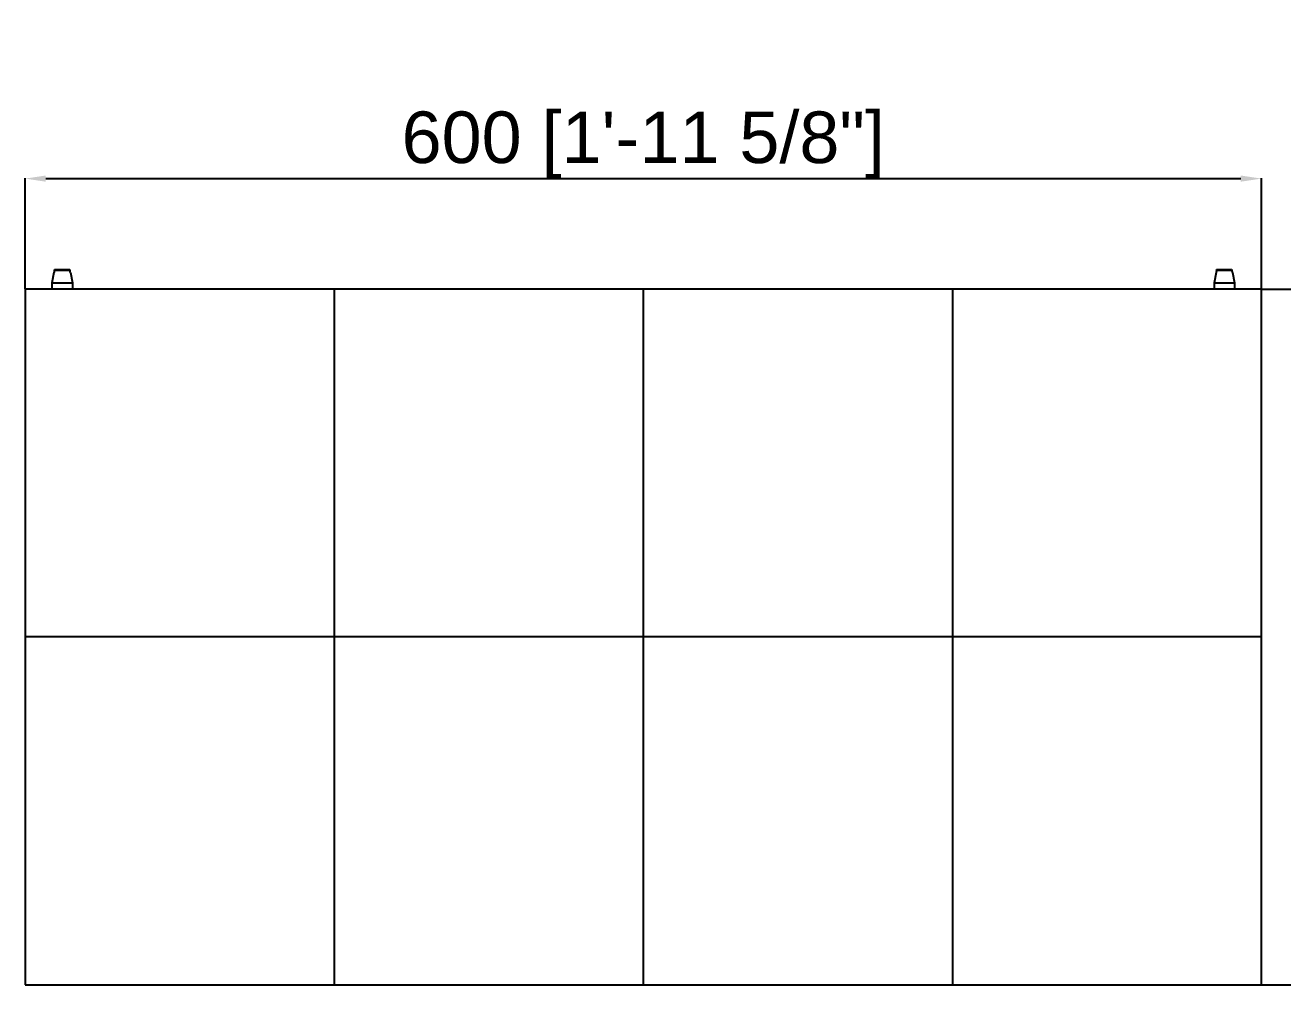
# Model space of a CAD drawing. Header units: millimetres. Extents: x 710 to 26878, y 589 to 5187.
# Drawn here: x 1252 to 1863, y 1455 to 1921 of the extents above; entities that cross this region are included whole.
import ezdxf

# ---------------------------------------------------------------- set-up
doc = ezdxf.new("R2010")
doc.units = ezdxf.units.MM
doc.styles.get("Standard").update_dxf_attribs({"font": 'arial.ttf'})
doc.dimstyles.new('缩小5倍', dxfattribs={"dimtxt": 25, "dimasz": 10, "dimexe": 0.18, "dimexo": 0.0625, "dimgap": 0.09, "dimtad": 1, "dimtoh": 1, "dimdec": 3, "dimzin": 9, "dimdsep": 46, "dimtxsty": 'Standard', "dimblk": '_FILLED', "dimcen": 0.09, "dimclrd": 256, "dimclre": 256, "dimclrt": 256, "dimazin": 2, "dimtfac": 1, "dimtdec": 3, "dimtofl": 0, "dimtmove": 0, "dimatfit": 3, "dimldrblk": '_FILLED', "dimfxl": 1, "dimtolj": 1, "dimtzin": 0, "dimarcsym": 0})

# ---------------------------------------------------------------- blocks, each defined once
blk = doc.blocks.new('_FILLED')
at = {"color": 0, "linetype": 'ByBlock'}
blk.add_solid([(0, 0), (-1, 0.15), (-1, -0.15)], dxfattribs=at)
blk = doc.blocks.new('*D22')
at = {"lineweight": -2, "transparency": 16777216}
for p, q in [((1252.43, 1793.01), (1252.43, 1846.71)), ((1262.43, 1846.53), (1842.43, 1846.53)), ((1852.43, 1793.01), (1852.43, 1846.71))]:
    blk.add_line(p, q, dxfattribs=at)
at = {"layer": 'Defpoints', "color": 0, "transparency": 16777216}
for p in [(1852.43, 1846.53), (1252.43, 1792.95), (1852.43, 1792.95)]:
    blk.add_point(p, dxfattribs=at)
at = {"lineweight": -2, "transparency": 16777216, "xscale": 10, "yscale": 10, "zscale": 10, "rotation": 180}
blk.add_blockref('_FILLED', (1252.43, 1846.53), dxfattribs=at)
at = {"lineweight": -2, "transparency": 16777216, "xscale": 10, "yscale": 10, "zscale": 10}
blk.add_blockref('_FILLED', (1852.43, 1846.53), dxfattribs=at)
at = {"lineweight": 5, "transparency": 16777216, "insert": (1552.43, 1862.81), "char_height": 25, "attachment_point": 5}
blk.add_mtext('\\A1;600 [1\'-11 5/8"]', dxfattribs=at)
blk = doc.blocks.new('*D23')
at = {"lineweight": -2, "transparency": 16777216}
for p, q in [((1852.5, 1792.95), (1913.19, 1792.95)), ((1913.01, 1782.95), (1913.01, 1465.45)), ((1852.5, 1455.45), (1913.19, 1455.45))]:
    blk.add_line(p, q, dxfattribs=at)
at = {"layer": 'Defpoints', "color": 0, "transparency": 16777216}
for p in [(1852.43, 1792.95), (1852.43, 1455.45), (1913.01, 1455.45)]:
    blk.add_point(p, dxfattribs=at)
at = {"lineweight": -2, "transparency": 16777216, "xscale": 10, "yscale": 10, "zscale": 10}
for p, rotation in [((1913.01, 1792.95), 90), ((1913.01, 1455.45), 270)]:
    blk.add_blockref('_FILLED', p, dxfattribs=dict(at, rotation=rotation))
at = {"lineweight": 5, "transparency": 16777216, "insert": (1896.73, 1624.2), "char_height": 25, "attachment_point": 5, "rotation": 90}
blk.add_mtext('\\A1;337.5 [1\'-1 1/4"]', dxfattribs=at)

msp = doc.modelspace()

# ---------------------------------------------------------------- linework, layer by layer
at = {"color": 7, "linetype": 'Continuous'}
for p, q in [((1266.4003, 1801.0505), (1265.4588, 1795.9505)), ((1266.4615, 1801.0505), (1266.4003, 1801.0505)), ((1266.5239, 1801.383), (1266.4615, 1801.0505)), ((1266.5858, 1801.7132), (1266.5239, 1801.383)), ((1266.5546, 1801.5469), (1266.5239, 1801.383)), ((1266.5858, 1801.7132), (1266.5546, 1801.5469)), ((1266.6474, 1802.0413), (1266.5858, 1801.7132)), ((1266.6474, 1802.0413), (1274.2202, 1802.0413)), ((1267.1487, 1802.4505), (1273.7189, 1802.4505)), ((1274.2818, 1801.7132), (1274.2202, 1802.0413)), ((1274.3437, 1801.383), (1274.2818, 1801.7132)), ((1274.313, 1801.5469), (1274.2818, 1801.7132)), ((1274.3437, 1801.383), (1274.313, 1801.5469)), ((1274.4061, 1801.0505), (1274.3437, 1801.383)), ((1274.4673, 1801.0505), (1274.4061, 1801.0505)), ((1274.4673, 1801.0505), (1275.4088, 1795.9505)), ((1830.4003, 1801.0505), (1829.4588, 1795.9505)), ((1830.4615, 1801.0505), (1830.4003, 1801.0505)), ((1830.5239, 1801.383), (1830.4615, 1801.0505)), ((1830.5858, 1801.7132), (1830.5239, 1801.383)), ((1830.5546, 1801.5469), (1830.5239, 1801.383)), ((1830.5858, 1801.7132), (1830.5546, 1801.5469)), ((1830.6474, 1802.0413), (1830.5858, 1801.7132)), ((1830.6474, 1802.0413), (1838.2202, 1802.0413)), ((1831.1487, 1802.4505), (1837.7189, 1802.4505)), ((1838.2818, 1801.7132), (1838.2202, 1802.0413)), ((1838.3437, 1801.383), (1838.2818, 1801.7132)), ((1838.313, 1801.5469), (1838.2818, 1801.7132)), ((1838.3437, 1801.383), (1838.313, 1801.5469)), ((1838.4061, 1801.0505), (1838.3437, 1801.383)), ((1838.4673, 1801.0505), (1838.4061, 1801.0505)), ((1838.4673, 1801.0505), (1839.4088, 1795.9505)), ((1265.4588, 1795.9505), (1265.4588, 1792.9505)), ((1265.4588, 1795.9505), (1275.4088, 1795.9505)), ((1275.4088, 1795.9505), (1275.4088, 1792.9505)), ((1829.4588, 1795.9505), (1829.4588, 1792.9505)), ((1829.4588, 1795.9505), (1839.4088, 1795.9505)), ((1839.4088, 1795.9505), (1839.4088, 1792.9505)), ((1252.4338, 1792.9505), (1252.4338, 1455.4505)), ((1852.4338, 1792.9505), (1252.4338, 1792.9505)), ((1402.4338, 1792.9505), (1402.4338, 1455.4505)), ((1552.4338, 1792.9505), (1552.4338, 1455.4505)), ((1702.4338, 1792.9505), (1702.4338, 1455.4505)), ((1852.4338, 1455.4505), (1852.4338, 1792.9505)), ((1852.4338, 1624.2005), (1252.4338, 1624.2005)), ((1252.4338, 1455.4505), (1852.4338, 1455.4505))]:
    msp.add_line(p, q, dxfattribs=at)
for centre in [(1273.7189, 1801.9283), (1837.7189, 1801.9283)]:
    msp.add_arc(centre, 0.5221, 77.0351551, 89.9936103, dxfattribs=at)
for points, knots in [([(1266.6474, 1802.0413), (1266.6492, 1802.0506), (1266.6572, 1802.0876), (1266.6696, 1802.1237), (1266.6811, 1802.1497)], [0, 0, 0, 0, 0.24986552, 1, 1, 1, 1]), ([(1266.6811, 1802.1497), (1266.689, 1802.1676), (1266.7068, 1802.2023), (1266.7287, 1802.2347), (1266.7405, 1802.2502)], [0, 0, 0, 0, 0.50008068, 1, 1, 1, 1]), ([(1266.7405, 1802.2502), (1266.7522, 1802.2656), (1266.7776, 1802.2951), (1266.8061, 1802.3215), (1266.8211, 1802.3338)], [0, 0, 0, 0, 0.49997777, 1, 1, 1, 1]), ([(1266.8211, 1802.3338), (1266.8361, 1802.3462), (1266.8677, 1802.3692), (1266.9018, 1802.3885), (1266.9192, 1802.3971)], [0, 0, 0, 0, 0.50001342, 1, 1, 1, 1]), ([(1266.9192, 1802.3971), (1266.9371, 1802.406), (1266.9739, 1802.4215), (1267.0122, 1802.4327), (1267.0316, 1802.4372)], [0, 0, 0, 0, 0.49991129, 1, 1, 1, 1]), ([(1267.0316, 1802.4372), (1267.0412, 1802.4394), (1267.0798, 1802.4471), (1267.1192, 1802.4505), (1267.1487, 1802.4505)], [0, 0, 0, 0, 0.25038163, 1, 1, 1, 1]), ([(1273.836, 1802.4372), (1273.8554, 1802.4327), (1273.8937, 1802.4215), (1273.9305, 1802.406), (1273.9484, 1802.3971)], [0, 0, 0, 0, 0.50008871, 1, 1, 1, 1]), ([(1273.9484, 1802.3971), (1273.9658, 1802.3885), (1273.9999, 1802.3692), (1274.0315, 1802.3462), (1274.0465, 1802.3338)], [0, 0, 0, 0, 0.49998658, 1, 1, 1, 1]), ([(1274.0465, 1802.3338), (1274.0615, 1802.3215), (1274.0901, 1802.2951), (1274.1154, 1802.2656), (1274.1271, 1802.2502)], [0, 0, 0, 0, 0.50002223, 1, 1, 1, 1]), ([(1274.1271, 1802.2502), (1274.1389, 1802.2347), (1274.1608, 1802.2023), (1274.1786, 1802.1676), (1274.1865, 1802.1497)], [0, 0, 0, 0, 0.49991932, 1, 1, 1, 1]), ([(1274.1865, 1802.1497), (1274.1904, 1802.1411), (1274.2047, 1802.1059), (1274.2149, 1802.0692), (1274.2202, 1802.0413)], [0, 0, 0, 0, 0.25039693, 1, 1, 1, 1]), ([(1830.6474, 1802.0413), (1830.6492, 1802.0506), (1830.6572, 1802.0876), (1830.6696, 1802.1237), (1830.6811, 1802.1497)], [0, 0, 0, 0, 0.24986552, 1, 1, 1, 1]), ([(1830.6811, 1802.1497), (1830.689, 1802.1676), (1830.7068, 1802.2023), (1830.7287, 1802.2347), (1830.7405, 1802.2502)], [0, 0, 0, 0, 0.50008068, 1, 1, 1, 1]), ([(1830.7405, 1802.2502), (1830.7522, 1802.2656), (1830.7776, 1802.2951), (1830.8061, 1802.3215), (1830.8211, 1802.3338)], [0, 0, 0, 0, 0.49997777, 1, 1, 1, 1]), ([(1830.8211, 1802.3338), (1830.8361, 1802.3462), (1830.8677, 1802.3692), (1830.9018, 1802.3885), (1830.9192, 1802.3971)], [0, 0, 0, 0, 0.50001342, 1, 1, 1, 1]), ([(1830.9192, 1802.3971), (1830.9371, 1802.406), (1830.9739, 1802.4215), (1831.0122, 1802.4327), (1831.0316, 1802.4372)], [0, 0, 0, 0, 0.49991129, 1, 1, 1, 1]), ([(1831.0316, 1802.4372), (1831.0412, 1802.4394), (1831.0798, 1802.4471), (1831.1192, 1802.4505), (1831.1487, 1802.4505)], [0, 0, 0, 0, 0.25038163, 1, 1, 1, 1]), ([(1837.836, 1802.4372), (1837.8554, 1802.4327), (1837.8937, 1802.4215), (1837.9305, 1802.406), (1837.9484, 1802.3971)], [0, 0, 0, 0, 0.50008871, 1, 1, 1, 1]), ([(1837.9484, 1802.3971), (1837.9658, 1802.3885), (1837.9999, 1802.3692), (1838.0315, 1802.3462), (1838.0465, 1802.3338)], [0, 0, 0, 0, 0.49998658, 1, 1, 1, 1]), ([(1838.0465, 1802.3338), (1838.0615, 1802.3215), (1838.0901, 1802.2951), (1838.1154, 1802.2656), (1838.1271, 1802.2502)], [0, 0, 0, 0, 0.50002223, 1, 1, 1, 1]), ([(1838.1271, 1802.2502), (1838.1389, 1802.2347), (1838.1608, 1802.2023), (1838.1786, 1802.1676), (1838.1865, 1802.1497)], [0, 0, 0, 0, 0.49991932, 1, 1, 1, 1]), ([(1838.1865, 1802.1497), (1838.1904, 1802.1411), (1838.2047, 1802.1059), (1838.2149, 1802.0692), (1838.2202, 1802.0413)], [0, 0, 0, 0, 0.25039693, 1, 1, 1, 1])]:
    msp.add_open_spline(points, degree=3, knots=knots, dxfattribs=at)

# ---------------------------------------------------------------- dimensions: what is measured, and where the dimension line sits
at = {"color": 6, "lineweight": 5}
dim = msp.add_linear_dim(base=(1852.4338, 1846.5326), p1=(1252.4338, 1792.9505), p2=(1852.4338, 1792.9505), dimstyle='缩小5倍', dxfattribs=at)
dim.commit()
dim.dimension.update_dxf_attribs({"geometry": '*D22', "text_midpoint": (1552.4338, 1846.5326), "dimtype": 160})
dim = msp.add_linear_dim(base=(1913.0077, 1455.4505), p1=(1852.4338, 1792.9505), p2=(1852.4338, 1455.4505), angle=90, dimstyle='缩小5倍', dxfattribs=at)
dim.commit()
dim.dimension.update_dxf_attribs({"geometry": '*D23', "text_midpoint": (1913.0077, 1624.2005), "dimtype": 160})

doc.saveas('drawing.dxf')
